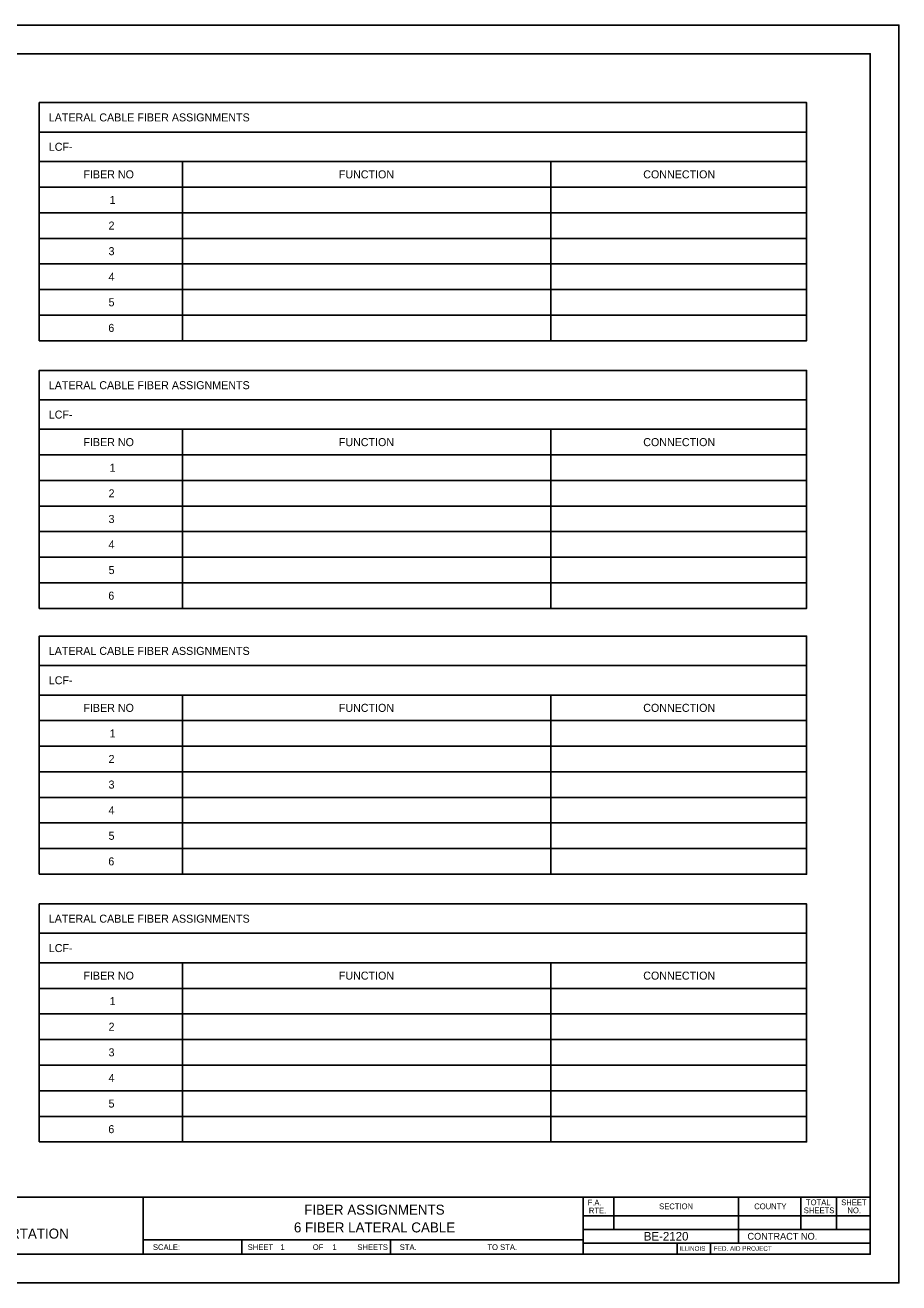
# Model space of a CAD drawing. Extents: x 788194 to 789894, y 1849847 to 1850947.
# Drawn here: x 789130 to 789894, y 1849847 to 1850947 of the extents above; entities that cross this region are included whole.
import ezdxf

# ---------------------------------------------------------------- set-up
doc = ezdxf.new("R2010")
doc.units = 0
for name, color, linetype in [('Sheets_50 Reference Boundary', 7, 'Continuous'), ('Sheets_General Details', 7, 'Continuous'), ('Sheets_Printer Plotting Border', 7, 'Continuous')]:
    doc.layers.add(name, color=color, linetype=linetype)

msp = doc.modelspace()

# ---------------------------------------------------------------- linework, layer by layer
at = {"layer": 'Sheets_50 Reference Boundary'}
msp.add_lwpolyline([(788294.2, 1850921.6), (789869.2, 1850921.6), (789869.2, 1849921.6), (788294.2, 1849921.6)], close=True, dxfattribs=at)
at = {"layer": 'Sheets_General Details'}
for p, q in [((789894.2, 1850946.6), (788194.2, 1850946.6)), ((789894.2, 1849846.6), (789894.2, 1850946.6)), ((788294.2, 1849921.6), (789869.2, 1849921.6)), ((789232.9, 1849921.6), (789232.9, 1849871.6)), ((789617.9, 1849921.6), (789617.9, 1849871.6)), ((789644.9, 1849921.6), (789644.9, 1849893.3)), ((789753.9, 1849921.6), (789753.9, 1849881.3)), ((789808.5, 1849921.6), (789808.5, 1849893.3)), ((789839.6, 1849921.6), (789839.6, 1849893.3)), ((789617.9, 1849905.3), (789869.2, 1849905.3)), ((789617.9, 1849893.3), (789869.2, 1849893.3)), ((789232.9, 1849884.1), (789617.9, 1849884.1)), ((789319.2, 1849884.1), (789319.2, 1849871.6)), ((789449.2, 1849884.1), (789449.2, 1849871.6)), ((789617.9, 1849881.3), (789869.2, 1849881.3)), ((789700.3, 1849881.3), (789700.3, 1849871.6)), ((789729.3, 1849881.3), (789729.3, 1849871.6)), ((789894.2, 1849846.6), (788194.2, 1849846.6))]:
    msp.add_line(p, q, dxfattribs=at)
for points in [[(788294.2, 1850921.6), (789869.2, 1850921.6), (789869.2, 1849871.6), (788294.2, 1849871.6)], [(789141.9, 1850853), (789813.5, 1850853), (789813.5, 1850878.8), (789141.9, 1850878.8)], [(789141.9, 1850827.3), (789813.5, 1850827.3), (789813.5, 1850853), (789141.9, 1850853)], [(789141.9, 1850804.9), (789267.3, 1850804.9), (789267.3, 1850827.3), (789141.9, 1850827.3)], [(789267.3, 1850804.9), (789589.6, 1850804.9), (789589.6, 1850827.3), (789267.3, 1850827.3)], [(789589.6, 1850804.9), (789813.5, 1850804.9), (789813.5, 1850827.3), (789589.6, 1850827.3)], [(789141.9, 1850782.5), (789267.3, 1850782.5), (789267.3, 1850804.9), (789141.9, 1850804.9)], [(789267.3, 1850782.5), (789589.6, 1850782.5), (789589.6, 1850804.9), (789267.3, 1850804.9)], [(789589.6, 1850782.5), (789813.5, 1850782.5), (789813.5, 1850804.9), (789589.6, 1850804.9)], [(789141.9, 1850760.1), (789267.3, 1850760.1), (789267.3, 1850782.5), (789141.9, 1850782.5)], [(789267.3, 1850760.1), (789589.6, 1850760.1), (789589.6, 1850782.5), (789267.3, 1850782.5)], [(789589.6, 1850760.1), (789813.5, 1850760.1), (789813.5, 1850782.5), (789589.6, 1850782.5)], [(789141.9, 1850737.7), (789267.3, 1850737.7), (789267.3, 1850760.1), (789141.9, 1850760.1)], [(789267.3, 1850737.7), (789589.6, 1850737.7), (789589.6, 1850760.1), (789267.3, 1850760.1)], [(789589.6, 1850737.7), (789813.5, 1850737.7), (789813.5, 1850760.1), (789589.6, 1850760.1)], [(789141.9, 1850715.4), (789267.3, 1850715.4), (789267.3, 1850737.7), (789141.9, 1850737.7)], [(789267.3, 1850715.4), (789589.6, 1850715.4), (789589.6, 1850737.7), (789267.3, 1850737.7)], [(789589.6, 1850715.4), (789813.5, 1850715.4), (789813.5, 1850737.7), (789589.6, 1850737.7)], [(789141.9, 1850693), (789267.3, 1850693), (789267.3, 1850715.4), (789141.9, 1850715.4)], [(789267.3, 1850693), (789589.6, 1850693), (789589.6, 1850715.4), (789267.3, 1850715.4)], [(789589.6, 1850693), (789813.5, 1850693), (789813.5, 1850715.4), (789589.6, 1850715.4)], [(789141.9, 1850670.6), (789267.3, 1850670.6), (789267.3, 1850693), (789141.9, 1850693)], [(789267.3, 1850670.6), (789589.6, 1850670.6), (789589.6, 1850693), (789267.3, 1850693)], [(789589.6, 1850670.6), (789813.5, 1850670.6), (789813.5, 1850693), (789589.6, 1850693)], [(789141.9, 1850618.8), (789813.5, 1850618.8), (789813.5, 1850644.6), (789141.9, 1850644.6)], [(789141.9, 1850593.1), (789813.5, 1850593.1), (789813.5, 1850618.8), (789141.9, 1850618.8)], [(789141.9, 1850570.7), (789267.3, 1850570.7), (789267.3, 1850593.1), (789141.9, 1850593.1)], [(789267.3, 1850570.7), (789589.6, 1850570.7), (789589.6, 1850593.1), (789267.3, 1850593.1)], [(789589.6, 1850570.7), (789813.5, 1850570.7), (789813.5, 1850593.1), (789589.6, 1850593.1)], [(789141.9, 1850548.3), (789267.3, 1850548.3), (789267.3, 1850570.7), (789141.9, 1850570.7)], [(789267.3, 1850548.3), (789589.6, 1850548.3), (789589.6, 1850570.7), (789267.3, 1850570.7)], [(789589.6, 1850548.3), (789813.5, 1850548.3), (789813.5, 1850570.7), (789589.6, 1850570.7)], [(789141.9, 1850525.9), (789267.3, 1850525.9), (789267.3, 1850548.3), (789141.9, 1850548.3)], [(789267.3, 1850525.9), (789589.6, 1850525.9), (789589.6, 1850548.3), (789267.3, 1850548.3)], [(789589.6, 1850525.9), (789813.5, 1850525.9), (789813.5, 1850548.3), (789589.6, 1850548.3)], [(789141.9, 1850503.6), (789267.3, 1850503.6), (789267.3, 1850525.9), (789141.9, 1850525.9)], [(789267.3, 1850503.6), (789589.6, 1850503.6), (789589.6, 1850525.9), (789267.3, 1850525.9)], [(789589.6, 1850503.6), (789813.5, 1850503.6), (789813.5, 1850525.9), (789589.6, 1850525.9)], [(789141.9, 1850481.2), (789267.3, 1850481.2), (789267.3, 1850503.6), (789141.9, 1850503.6)], [(789267.3, 1850481.2), (789589.6, 1850481.2), (789589.6, 1850503.6), (789267.3, 1850503.6)], [(789589.6, 1850481.2), (789813.5, 1850481.2), (789813.5, 1850503.6), (789589.6, 1850503.6)], [(789141.9, 1850458.8), (789267.3, 1850458.8), (789267.3, 1850481.2), (789141.9, 1850481.2)], [(789267.3, 1850458.8), (789589.6, 1850458.8), (789589.6, 1850481.2), (789267.3, 1850481.2)], [(789589.6, 1850458.8), (789813.5, 1850458.8), (789813.5, 1850481.2), (789589.6, 1850481.2)], [(789141.9, 1850436.4), (789267.3, 1850436.4), (789267.3, 1850458.8), (789141.9, 1850458.8)], [(789267.3, 1850436.4), (789589.6, 1850436.4), (789589.6, 1850458.8), (789267.3, 1850458.8)], [(789589.6, 1850436.4), (789813.5, 1850436.4), (789813.5, 1850458.8), (789589.6, 1850458.8)], [(789141.9, 1850386.5), (789813.5, 1850386.5), (789813.5, 1850412.2), (789141.9, 1850412.2)], [(789141.9, 1850360.7), (789813.5, 1850360.7), (789813.5, 1850386.5), (789141.9, 1850386.5)], [(789141.9, 1850338.3), (789267.3, 1850338.3), (789267.3, 1850360.7), (789141.9, 1850360.7)], [(789267.3, 1850338.3), (789589.6, 1850338.3), (789589.6, 1850360.7), (789267.3, 1850360.7)], [(789589.6, 1850338.3), (789813.5, 1850338.3), (789813.5, 1850360.7), (789589.6, 1850360.7)], [(789141.9, 1850316), (789267.3, 1850316), (789267.3, 1850338.3), (789141.9, 1850338.3)], [(789267.3, 1850316), (789589.6, 1850316), (789589.6, 1850338.3), (789267.3, 1850338.3)], [(789589.6, 1850316), (789813.5, 1850316), (789813.5, 1850338.3), (789589.6, 1850338.3)], [(789141.9, 1850293.6), (789267.3, 1850293.6), (789267.3, 1850316), (789141.9, 1850316)], [(789267.3, 1850293.6), (789589.6, 1850293.6), (789589.6, 1850316), (789267.3, 1850316)], [(789589.6, 1850293.6), (789813.5, 1850293.6), (789813.5, 1850316), (789589.6, 1850316)], [(789141.9, 1850271.2), (789267.3, 1850271.2), (789267.3, 1850293.6), (789141.9, 1850293.6)], [(789267.3, 1850271.2), (789589.6, 1850271.2), (789589.6, 1850293.6), (789267.3, 1850293.6)], [(789589.6, 1850271.2), (789813.5, 1850271.2), (789813.5, 1850293.6), (789589.6, 1850293.6)], [(789141.9, 1850248.8), (789267.3, 1850248.8), (789267.3, 1850271.2), (789141.9, 1850271.2)], [(789267.3, 1850248.8), (789589.6, 1850248.8), (789589.6, 1850271.2), (789267.3, 1850271.2)], [(789589.6, 1850248.8), (789813.5, 1850248.8), (789813.5, 1850271.2), (789589.6, 1850271.2)], [(789141.9, 1850226.4), (789267.3, 1850226.4), (789267.3, 1850248.8), (789141.9, 1850248.8)], [(789267.3, 1850226.4), (789589.6, 1850226.4), (789589.6, 1850248.8), (789267.3, 1850248.8)], [(789589.6, 1850226.4), (789813.5, 1850226.4), (789813.5, 1850248.8), (789589.6, 1850248.8)], [(789141.9, 1850204), (789267.3, 1850204), (789267.3, 1850226.4), (789141.9, 1850226.4)], [(789267.3, 1850204), (789589.6, 1850204), (789589.6, 1850226.4), (789267.3, 1850226.4)], [(789589.6, 1850204), (789813.5, 1850204), (789813.5, 1850226.4), (789589.6, 1850226.4)], [(789141.9, 1850152.3), (789813.5, 1850152.3), (789813.5, 1850178), (789141.9, 1850178)], [(789141.9, 1850126.5), (789813.5, 1850126.5), (789813.5, 1850152.3), (789141.9, 1850152.3)], [(789141.9, 1850104.1), (789267.3, 1850104.1), (789267.3, 1850126.5), (789141.9, 1850126.5)], [(789267.3, 1850104.1), (789589.6, 1850104.1), (789589.6, 1850126.5), (789267.3, 1850126.5)], [(789589.6, 1850104.1), (789813.5, 1850104.1), (789813.5, 1850126.5), (789589.6, 1850126.5)], [(789141.9, 1850081.8), (789267.3, 1850081.8), (789267.3, 1850104.1), (789141.9, 1850104.1)], [(789267.3, 1850081.8), (789589.6, 1850081.8), (789589.6, 1850104.1), (789267.3, 1850104.1)], [(789589.6, 1850081.8), (789813.5, 1850081.8), (789813.5, 1850104.1), (789589.6, 1850104.1)], [(789141.9, 1850059.4), (789267.3, 1850059.4), (789267.3, 1850081.8), (789141.9, 1850081.8)], [(789267.3, 1850059.4), (789589.6, 1850059.4), (789589.6, 1850081.8), (789267.3, 1850081.8)], [(789589.6, 1850059.4), (789813.5, 1850059.4), (789813.5, 1850081.8), (789589.6, 1850081.8)], [(789141.9, 1850037), (789267.3, 1850037), (789267.3, 1850059.4), (789141.9, 1850059.4)], [(789267.3, 1850037), (789589.6, 1850037), (789589.6, 1850059.4), (789267.3, 1850059.4)], [(789589.6, 1850037), (789813.5, 1850037), (789813.5, 1850059.4), (789589.6, 1850059.4)], [(789141.9, 1850014.6), (789267.3, 1850014.6), (789267.3, 1850037), (789141.9, 1850037)], [(789267.3, 1850014.6), (789589.6, 1850014.6), (789589.6, 1850037), (789267.3, 1850037)], [(789589.6, 1850014.6), (789813.5, 1850014.6), (789813.5, 1850037), (789589.6, 1850037)], [(789141.9, 1849992.2), (789267.3, 1849992.2), (789267.3, 1850014.6), (789141.9, 1850014.6)], [(789267.3, 1849992.2), (789589.6, 1849992.2), (789589.6, 1850014.6), (789267.3, 1850014.6)], [(789589.6, 1849992.2), (789813.5, 1849992.2), (789813.5, 1850014.6), (789589.6, 1850014.6)], [(789141.9, 1849969.8), (789267.3, 1849969.8), (789267.3, 1849992.2), (789141.9, 1849992.2)], [(789267.3, 1849969.8), (789589.6, 1849969.8), (789589.6, 1849992.2), (789267.3, 1849992.2)], [(789589.6, 1849969.8), (789813.5, 1849969.8), (789813.5, 1849992.2), (789589.6, 1849992.2)]]:
    msp.add_lwpolyline(points, close=True, dxfattribs=at)
at = {"layer": 'Sheets_Printer Plotting Border'}
msp.add_lwpolyline([(788194.2, 1849846.6), (789894.2, 1849846.6), (789894.2, 1850946.6), (788194.2, 1850946.6)], close=True, dxfattribs=at)

# ---------------------------------------------------------------- texts
at = {"layer": 'Sheets_General Details'}
for s, height, p in [('LATERAL CABLE FIBER ASSIGNMENTS', 7, (789150.3, 1850862.4)), ('LCF-', 7, (789150.3, 1850836.7)), ('FIBER NO', 7, (789180.6, 1850812.6)), ('FUNCTION', 7, (789404.1, 1850812.6)), ('CONNECTION', 7, (789670.5, 1850812.6)), ('1', 7, (789203.5, 1850790.2)), ('2', 7, (789202.6, 1850767.8)), ('3', 7, (789202.6, 1850745.4)), ('4', 7, (789202.6, 1850723)), ('5', 7, (789202.6, 1850700.7)), ('6', 7, (789202.4, 1850678.3)), ('LATERAL CABLE FIBER ASSIGNMENTS', 7, (789150.3, 1850628.2)), ('LCF-', 7, (789150.3, 1850602.5)), ('FIBER NO', 7, (789180.6, 1850578.4)), ('FUNCTION', 7, (789404.1, 1850578.4)), ('CONNECTION', 7, (789670.5, 1850578.4)), ('1', 7, (789203.5, 1850556)), ('2', 7, (789202.6, 1850533.6)), ('3', 7, (789202.6, 1850511.2)), ('4', 7, (789202.6, 1850488.9)), ('5', 7, (789202.6, 1850466.5)), ('6', 7, (789202.4, 1850444.1)), ('LATERAL CABLE FIBER ASSIGNMENTS', 7, (789150.3, 1850395.8)), ('LCF-', 7, (789150.3, 1850370.1)), ('FIBER NO', 7, (789180.6, 1850346)), ('FUNCTION', 7, (789404.1, 1850346)), ('CONNECTION', 7, (789670.5, 1850346)), ('1', 7, (789203.5, 1850323.6)), ('2', 7, (789202.6, 1850301.3)), ('3', 7, (789202.6, 1850278.9)), ('4', 7, (789202.6, 1850256.5)), ('5', 7, (789202.6, 1850234.1)), ('6', 7, (789202.4, 1850211.7)), ('LATERAL CABLE FIBER ASSIGNMENTS', 7, (789150.3, 1850161.6)), ('LCF-', 7, (789150.3, 1850135.9)), ('FIBER NO', 7, (789180.6, 1850111.8)), ('FUNCTION', 7, (789404.1, 1850111.8)), ('CONNECTION', 7, (789670.5, 1850111.8)), ('1', 7, (789203.5, 1850089.5)), ('2', 7, (789202.6, 1850067.1)), ('3', 7, (789202.6, 1850044.7)), ('4', 7, (789202.6, 1850022.3)), ('5', 7, (789202.6, 1849999.9)), ('6', 7, (789202.4, 1849977.5)), ('FIBER ASSIGNMENTS', 8.75, (789373.8, 1849906.2)), ('F.A.  ', 5, (789621.8, 1849914.3)), ('SECTION', 5, (789684.4, 1849911)), ('COUNTY', 5, (789767.6, 1849911)), ('TOTAL', 5, (789812.9, 1849914.5)), ('SHEET', 5, (789843.7, 1849914.5)), ('RTE.', 5, (789622.9, 1849907.3)), ('SHEETS', 5, (789811, 1849907.5)), ('NO.', 5, (789849.2, 1849907.5)), ('DEPARTMENT OF TRANSPORTATION', 8.75, (788956.5, 1849885.3)), ('6 FIBER LATERAL CABLE', 8.75, (789364.8, 1849890.7)), ('BE-2120', 7.5, (789671, 1849883.6)), ('CONTRACT NO.      ', 6, (789761.7, 1849884.3)), ('SCALE:          ', 5, (789241.4, 1849875.3)), ('SHEET', 5, (789324.3, 1849875.3)), (' 1 ', 5, (789351.1, 1849875.3)), ('OF', 5, (789381.3, 1849875.3)), ('1  ', 5, (789398.4, 1849875.3)), ('SHEETS', 5, (789420.3, 1849875.3)), ('STA.', 5, (789457.4, 1849875.3)), ('TO STA.', 5, (789534.1, 1849875.3)), ('ILLINOIS', 4, (789702.2, 1849874.6)), ('FED. AID PROJECT', 4, (789732.3, 1849874.6))]:
    msp.add_text(s, height=height, dxfattribs=at).set_placement(p)

doc.saveas('drawing.dxf')
